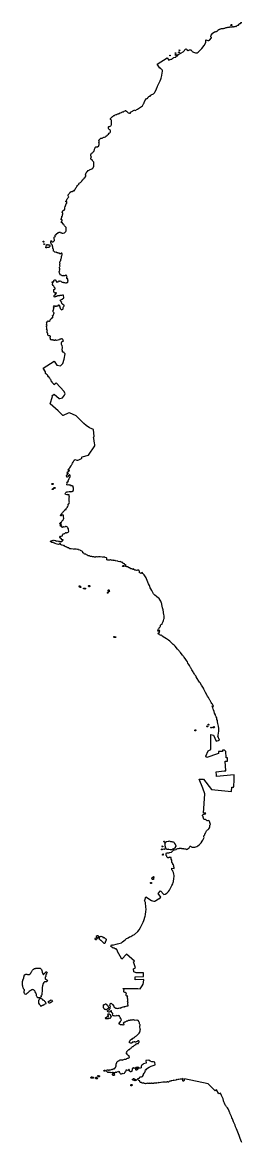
# Model space of a CAD drawing. Header units: inches. Extents: x -62624 to 51363, y -122611 to -15713.
# Drawn here: x -1549 to 920, y -100898 to -88280 of the extents above; entities that cross this region are included whole.
import ezdxf

# ---------------------------------------------------------------- set-up
doc = ezdxf.new("R2010")
doc.units = ezdxf.units.IN
doc.header["$MEASUREMENT"] = 0

msp = doc.modelspace()

# ---------------------------------------------------------------- linework, layer by layer
for points in [[(921, -100898), (918, -100891), (903, -100852), (892, -100817), (885, -100799), (878, -100779), (863, -100745), (852, -100720), (846, -100701), (834, -100672), (829, -100663), (817, -100631), (811, -100618), (805, -100604), (793, -100575), (789, -100567), (787, -100561), (784, -100555), (780, -100546), (768, -100518), (762, -100508), (755, -100499), (751, -100494), (746, -100487), (740, -100480), (735, -100472), (726, -100454), (722, -100445), (721, -100440), (717, -100429), (715, -100423), (711, -100405), (706, -100392), (702, -100384), (695, -100367), (684, -100342), (662, -100349), (637, -100304), (621, -100316), (544, -100236), (278, -100179), (272, -100198), (267, -100205), (262, -100205), (259, -100203), (261, -100176), (251, -100182), (244, -100183), (234, -100181), (231, -100185), (212, -100188), (207, -100186), (203, -100189), (193, -100192), (185, -100189), (178, -100196), (160, -100199), (153, -100196), (152, -100197), (149, -100199), (131, -100203), (126, -100202), (125, -100205), (111, -100208), (105, -100211), (100, -100216), (95, -100216), (88, -100213), (83, -100214), (77, -100219), (68, -100218), (62, -100219), (58, -100215), (55, -100217), (40, -100217), (35, -100216), (31, -100219), (14, -100222), (9, -100218), (6, -100223), (-10, -100225), (-15, -100221), (-21, -100224), (-35, -100228), (-43, -100224), (-46, -100229), (-64, -100230), (-67, -100228), (-72, -100231), (-87, -100232), (-94, -100227), (-100, -100232), (-114, -100232), (-120, -100230), (-123, -100233), (-135, -100232), (-142, -100225), (-147, -100231), (-162, -100235), (-167, -100232), (-180, -100231), (-184, -100227), (-186, -100227), (-192, -100230), (-200, -100230), (-210, -100223), (-218, -100222), (-222, -100218), (-226, -100212), (-227, -100204), (-228, -100202), (-236, -100199), (-244, -100192), (-248, -100188), (-249, -100187), (-249, -100177), (-229, -100174), (-230, -100166), (-226, -100159), (-207, -100156), (-196, -100154), (-185, -100136), (-186, -100128), (-176, -100115), (-174, -100114), (-173, -100111), (-165, -100099), (-163, -100098), (-165, -100092), (-162, -100078), (-157, -100076), (-151, -100075), (-149, -100075), (-151, -100066), (-123, -100049), (-100, -100038), (-54, -100023), (-57, -99991), (-72, -99989), (-93, -99987), (-110, -99980), (-125, -99969), (-160, -99973), (-156, -100002), (-185, -100010), (-192, -100017), (-196, -100020), (-203, -100025), (-206, -100025), (-207, -100032), (-210, -100036), (-212, -100041), (-211, -100050), (-211, -100052), (-212, -100055), (-211, -100058), (-229, -100064), (-237, -100052), (-239, -100053), (-248, -100051), (-252, -100047), (-267, -100054), (-273, -100053), (-279, -100059), (-286, -100061), (-292, -100063), (-295, -100061), (-298, -100058), (-300, -100056), (-309, -100059), (-309, -100065), (-311, -100069), (-314, -100072), (-312, -100079), (-313, -100083), (-315, -100090), (-317, -100096), (-325, -100097), (-329, -100102), (-333, -100102), (-342, -100094), (-342, -100083), (-345, -100076), (-351, -100074), (-360, -100085), (-363, -100085), (-371, -100084), (-385, -100082), (-384, -100087), (-388, -100100), (-392, -100104), (-396, -100106), (-398, -100114), (-404, -100121), (-414, -100122), (-420, -100119), (-429, -100124), (-431, -100125), (-435, -100126), (-441, -100126), (-444, -100123), (-448, -100120), (-452, -100114), (-456, -100100), (-462, -100098), (-467, -100101), (-474, -100105), (-480, -100103), (-485, -100107), (-494, -100108), (-502, -100106), (-507, -100113), (-521, -100114), (-528, -100107), (-533, -100110), (-555, -100111), (-558, -100108), (-561, -100110), (-573, -100109), (-578, -100106), (-583, -100109), (-588, -100107), (-592, -100105), (-596, -100103), (-598, -100100), (-601, -100090), (-600, -100081), (-596, -100080), (-583, -100078), (-579, -100081), (-573, -100081), (-567, -100079), (-559, -100080), (-555, -100077), (-547, -100075), (-540, -100073), (-532, -100075), (-529, -100072), (-522, -100069), (-510, -100068), (-511, -100059), (-499, -100052), (-493, -100035), (-494, -100031), (-494, -100028), (-496, -100027), (-494, -100020), (-493, -100017), (-493, -100013), (-492, -100011), (-490, -100010), (-488, -100008), (-488, -100007), (-488, -100004), (-487, -100001), (-486, -99999), (-485, -99997), (-484, -99993), (-479, -99986), (-473, -99980), (-467, -99976), (-461, -99978), (-459, -99975), (-456, -99970), (-448, -99965), (-436, -99967), (-429, -99966), (-425, -99968), (-418, -99965), (-406, -99964), (-400, -99959), (-393, -99957), (-380, -99958), (-372, -99951), (-365, -99947), (-358, -99949), (-357, -99946), (-351, -99942), (-343, -99939), (-344, -99935), (-345, -99932), (-345, -99927), (-345, -99924), (-347, -99920), (-353, -99918), (-361, -99914), (-367, -99911), (-370, -99908), (-369, -99902), (-369, -99899), (-377, -99895), (-379, -99892), (-379, -99890), (-376, -99884), (-372, -99880), (-372, -99874), (-366, -99863), (-364, -99863), (-361, -99862), (-349, -99849), (-342, -99848), (-340, -99844), (-336, -99841), (-330, -99835), (-323, -99835), (-319, -99827), (-308, -99817), (-305, -99817), (-300, -99818), (-294, -99806), (-291, -99803), (-284, -99802), (-277, -99795), (-274, -99795), (-271, -99795), (-269, -99795), (-268, -99791), (-266, -99787), (-256, -99781), (-252, -99781), (-243, -99781), (-241, -99776), (-238, -99770), (-234, -99766), (-234, -99761), (-238, -99751), (-246, -99752), (-255, -99754), (-256, -99758), (-258, -99760), (-263, -99762), (-268, -99764), (-274, -99766), (-279, -99766), (-282, -99765), (-291, -99765), (-301, -99768), (-306, -99768), (-311, -99768), (-313, -99773), (-320, -99777), (-327, -99780), (-333, -99779), (-338, -99776), (-342, -99773), (-344, -99768), (-343, -99761), (-340, -99756), (-337, -99744), (-333, -99740), (-322, -99735), (-316, -99730), (-310, -99728), (-306, -99729), (-304, -99722), (-294, -99719), (-290, -99716), (-287, -99715), (-283, -99708), (-275, -99702), (-270, -99699), (-265, -99697), (-262, -99691), (-253, -99684), (-247, -99681), (-245, -99677), (-232, -99664), (-228, -99656), (-225, -99650), (-222, -99641), (-222, -99629), (-218, -99624), (-223, -99619), (-223, -99612), (-226, -99598), (-227, -99582), (-221, -99577), (-223, -99571), (-228, -99568), (-229, -99562), (-230, -99548), (-235, -99546), (-240, -99528), (-248, -99520), (-261, -99522), (-268, -99519), (-279, -99523), (-294, -99517), (-299, -99517), (-301, -99518), (-311, -99516), (-315, -99521), (-334, -99520), (-338, -99523), (-350, -99524), (-357, -99522), (-367, -99530), (-375, -99530), (-377, -99534), (-379, -99536), (-386, -99539), (-392, -99541), (-398, -99540), (-403, -99545), (-413, -99552), (-406, -99559), (-405, -99563), (-406, -99569), (-410, -99575), (-415, -99575), (-423, -99573), (-428, -99570), (-432, -99572), (-438, -99573), (-446, -99571), (-450, -99566), (-459, -99565), (-460, -99561), (-461, -99558), (-460, -99551), (-455, -99547), (-450, -99545), (-445, -99534), (-443, -99530), (-438, -99522), (-434, -99519), (-432, -99518), (-435, -99511), (-437, -99504), (-443, -99503), (-446, -99500), (-445, -99493), (-450, -99486), (-452, -99484), (-457, -99476), (-457, -99469), (-462, -99469), (-467, -99469), (-471, -99467), (-478, -99469), (-484, -99467), (-491, -99471), (-506, -99473), (-514, -99469), (-520, -99472), (-531, -99471), (-536, -99464), (-532, -99446), (-531, -99439), (-540, -99435), (-544, -99428), (-545, -99421), (-546, -99414), (-549, -99412), (-553, -99414), (-555, -99419), (-557, -99419), (-565, -99425), (-572, -99429), (-577, -99429), (-583, -99427), (-587, -99424), (-588, -99422), (-591, -99418), (-590, -99414), (-589, -99412), (-585, -99409), (-580, -99404), (-573, -99401), (-569, -99402), (-567, -99400), (-566, -99393), (-561, -99386), (-560, -99373), (-557, -99366), (-561, -99363), (-563, -99349), (-562, -99344), (-562, -99341), (-562, -99334), (-558, -99330), (-553, -99329), (-547, -99331), (-542, -99334), (-541, -99335), (-536, -99343), (-520, -99362), (-518, -99368), (-498, -99384), (-484, -99383), (-473, -99387), (-467, -99384), (-462, -99383), (-453, -99382), (-447, -99384), (-445, -99385), (-443, -99381), (-435, -99377), (-429, -99377), (-424, -99371), (-418, -99370), (-413, -99371), (-409, -99370), (-403, -99371), (-402, -99366), (-398, -99365), (-393, -99364), (-384, -99360), (-379, -99364), (-375, -99360), (-370, -99357), (-359, -99359), (-359, -99354), (-358, -99350), (-363, -99344), (-363, -99337), (-363, -99324), (-358, -99319), (-364, -99313), (-363, -99302), (-363, -99286), (-361, -99283), (-365, -99273), (-366, -99252), (-363, -99250), (-374, -99250), (-379, -99243), (-379, -99238), (-379, -99223), (-378, -99218), (-379, -99215), (-391, -99206), (-397, -99206), (-402, -99204), (-406, -99200), (-407, -99196), (-407, -99190), (-406, -99185), (-404, -99177), (-417, -99161), (-247, -99161), (-222, -99165), (-200, -99132), (-190, -99112), (-185, -99094), (-180, -99061), (-278, -99064), (-279, -99030), (-184, -99029), (-184, -98985), (-267, -98986), (-295, -98974), (-299, -98942), (-274, -98928), (-296, -98862), (-285, -98853), (-377, -98775), (-429, -98833), (-482, -98738), (-477, -98732), (-479, -98732), (-481, -98730), (-485, -98728), (-488, -98726), (-491, -98719), (-491, -98718), (-494, -98717), (-504, -98716), (-514, -98709), (-517, -98707), (-520, -98705), (-525, -98707), (-534, -98701), (-537, -98699), (-539, -98699), (-539, -98697), (-540, -98696), (-546, -98694), (-549, -98691), (-550, -98689), (-552, -98689), (-553, -98686), (-549, -98679), (-548, -98677), (-547, -98671), (-546, -98670), (-537, -98670), (-535, -98674), (-479, -98660), (-433, -98647), (-422, -98637), (-405, -98625), (-389, -98611), (-375, -98600), (-366, -98595), (-358, -98590), (-344, -98582), (-328, -98575), (-304, -98563), (-288, -98554), (-248, -98519), (-232, -98500), (-217, -98477), (-189, -98417), (-181, -98398), (-167, -98349), (-163, -98332), (-157, -98293), (-156, -98277), (-162, -98203), (-164, -98193), (-173, -98172), (-170, -98166), (-158, -98130), (-95, -98172), (-84, -98174), (-67, -98177), (-56, -98177), (-46, -98173), (-15, -98153), (-11, -98154), (12, -98133), (-21, -98092), (7, -98064), (43, -98102), (59, -98098), (79, -98089), (98, -98068), (107, -98053), (134, -98002), (144, -97983), (148, -97968), (152, -97956), (157, -97924), (160, -97902), (160, -97891), (158, -97874), (154, -97854), (151, -97848), (146, -97840), (144, -97836), (133, -97824), (134, -97808), (162, -97810), (160, -97805), (158, -97793), (154, -97786), (156, -97780), (154, -97771), (147, -97764), (143, -97759), (144, -97756), (144, -97751), (143, -97749), (138, -97748), (136, -97744), (134, -97736), (133, -97728), (133, -97725), (133, -97722), (136, -97721), (136, -97716), (128, -97707), (126, -97700), (125, -97686), (111, -97688), (105, -97684), (102, -97687), (97, -97690), (90, -97690), (79, -97679), (78, -97673), (72, -97664), (69, -97650), (71, -97647), (70, -97640), (75, -97636), (86, -97633), (91, -97635), (99, -97634), (104, -97636), (109, -97632), (128, -97626), (130, -97626), (145, -97610), (151, -97608), (155, -97602), (163, -97599), (178, -97595), (180, -97595), (184, -97595), (191, -97588), (200, -97584), (204, -97585), (208, -97587), (212, -97588), (215, -97583), (225, -97580), (240, -97580), (243, -97584), (246, -97586), (247, -97587), (250, -97586), (255, -97584), (271, -97586), (274, -97592), (278, -97588), (284, -97589), (288, -97590), (297, -97592), (305, -97596), (307, -97592), (318, -97586), (322, -97585), (325, -97583), (327, -97583), (330, -97583), (330, -97581), (330, -97578), (332, -97572), (337, -97563), (340, -97559), (343, -97560), (348, -97562), (355, -97568), (359, -97574), (365, -97572), (373, -97569), (385, -97569), (389, -97571), (395, -97569), (405, -97567), (415, -97562), (428, -97554), (441, -97543), (464, -97520), (475, -97504), (483, -97492), (491, -97476), (494, -97469), (497, -97461), (496, -97454), (496, -97448), (500, -97437), (503, -97435), (507, -97433), (506, -97424), (509, -97417), (511, -97411), (516, -97410), (521, -97394), (525, -97387), (531, -97380), (536, -97375), (544, -97371), (551, -97365), (559, -97352), (563, -97343), (564, -97338), (563, -97336), (564, -97332), (563, -97327), (564, -97323), (568, -97315), (566, -97302), (559, -97281), (556, -97275), (551, -97269), (537, -97273), (533, -97273), (526, -97266), (517, -97264), (512, -97257), (504, -97260), (495, -97256), (490, -97249), (492, -97241), (488, -97236), (487, -97232), (488, -97225), (479, -97216), (479, -97209), (489, -97201), (498, -97197), (514, -97194), (516, -97189), (490, -97187), (505, -96970), (482, -96906), (442, -96803), (444, -96803), (491, -96806), (581, -96919), (805, -96945), (810, -96895), (829, -96895), (831, -96883), (834, -96856), (835, -96842), (836, -96823), (837, -96806), (836, -96786), (837, -96770), (837, -96757), (639, -96775), (637, -96760), (633, -96722), (724, -96712), (743, -96711), (735, -96601), (750, -96600), (762, -96600), (762, -96564), (746, -96564), (746, -96560), (741, -96494), (731, -96480), (727, -96477), (705, -96476), (705, -96493), (659, -96493), (660, -96515), (648, -96518), (529, -96561), (516, -96546), (544, -96486), (574, -96472), (572, -96302), (605, -96310), (634, -96378), (673, -96366), (654, -96319), (657, -96318), (657, -96308), (664, -96265), (663, -96249), (662, -96234), (659, -96207), (652, -96176), (647, -96157), (647, -96143), (643, -96132), (641, -96121), (640, -96114), (635, -96103), (628, -96086), (625, -96080), (616, -96061), (611, -96042), (605, -96025), (600, -96015), (596, -96000), (592, -95991), (587, -95983), (590, -95980), (599, -95984), (602, -95981), (591, -95961), (586, -95955), (584, -95951), (578, -95942), (569, -95925), (566, -95918), (566, -95917), (564, -95916), (554, -95899), (546, -95885), (543, -95880), (537, -95870), (534, -95862), (515, -95827), (504, -95805), (499, -95799), (495, -95790), (490, -95781), (469, -95746), (452, -95718), (447, -95711), (440, -95701), (421, -95672), (410, -95652), (403, -95640), (391, -95625), (384, -95614), (378, -95604), (376, -95597), (367, -95585), (361, -95573), (357, -95567), (353, -95558), (350, -95555), (348, -95551), (345, -95548), (340, -95539), (332, -95524), (324, -95511), (315, -95496), (309, -95484), (299, -95469), (284, -95445), (280, -95440), (273, -95431), (267, -95423), (261, -95415), (254, -95408), (241, -95390), (231, -95377), (221, -95366), (215, -95359), (207, -95347), (198, -95339), (170, -95307), (159, -95296), (149, -95286), (123, -95260), (111, -95249), (95, -95237), (86, -95233), (75, -95225), (56, -95214), (46, -95208), (32, -95199), (21, -95189), (17, -95183), (12, -95185), (8, -95184), (1, -95181), (-1, -95177), (-3, -95172), (-13, -95173), (-15, -95170), (-18, -95161), (-17, -95157), (-7, -95151), (-6, -95147), (-5, -95140), (0, -95130), (-4, -95130), (-10, -95131), (-16, -95137), (-19, -95138), (-22, -95138), (-23, -95137), (-23, -95131), (-21, -95128), (-20, -95124), (-20, -95117), (-15, -95110), (-9, -95105), (-7, -95098), (1, -95087), (6, -95082), (7, -95079), (8, -95070), (10, -95065), (16, -95060), (19, -95059), (26, -95057), (30, -95044), (36, -95027), (40, -95018), (45, -95003), (47, -94993), (48, -94983), (48, -94973), (47, -94965), (44, -94951), (41, -94932), (40, -94923), (35, -94896), (30, -94873), (27, -94855), (23, -94837), (20, -94830), (18, -94822), (11, -94801), (4, -94788), (-10, -94770), (-18, -94762), (-35, -94750), (-43, -94743), (-56, -94733), (-62, -94727), (-68, -94721), (-71, -94715), (-76, -94708), (-82, -94695), (-90, -94681), (-102, -94661), (-109, -94648), (-112, -94638), (-114, -94632), (-119, -94622), (-127, -94604), (-135, -94586), (-142, -94568), (-151, -94546), (-156, -94538), (-178, -94502), (-192, -94486), (-201, -94478), (-208, -94480), (-216, -94486), (-220, -94485), (-225, -94482), (-231, -94479), (-230, -94474), (-229, -94462), (-238, -94452), (-248, -94446), (-253, -94452), (-262, -94453), (-271, -94449), (-281, -94449), (-294, -94442), (-295, -94436), (-304, -94441), (-316, -94436), (-327, -94435), (-341, -94423), (-347, -94422), (-364, -94414), (-374, -94413), (-385, -94408), (-387, -94401), (-382, -94394), (-389, -94391), (-397, -94385), (-399, -94379), (-403, -94378), (-418, -94370), (-418, -94364), (-426, -94365), (-442, -94356), (-445, -94352), (-450, -94356), (-471, -94351), (-475, -94347), (-479, -94350), (-499, -94345), (-505, -94343), (-509, -94339), (-513, -94342), (-528, -94341), (-531, -94335), (-537, -94341), (-544, -94339), (-552, -94338), (-555, -94331), (-562, -94336), (-574, -94336), (-577, -94333), (-580, -94337), (-585, -94338), (-597, -94334), (-599, -94327), (-598, -94314), (-603, -94313), (-617, -94307), (-620, -94302), (-625, -94305), (-642, -94302), (-648, -94299), (-650, -94303), (-669, -94301), (-673, -94295), (-676, -94299), (-691, -94299), (-695, -94297), (-701, -94303), (-716, -94301), (-723, -94299), (-727, -94304), (-736, -94304), (-743, -94299), (-759, -94300), (-767, -94298), (-782, -94297), (-790, -94292), (-793, -94288), (-809, -94288), (-815, -94282), (-827, -94279), (-836, -94271), (-847, -94270), (-854, -94265), (-858, -94259), (-867, -94254), (-870, -94249), (-871, -94240), (-896, -94230), (-897, -94222), (-903, -94226), (-920, -94220), (-921, -94215), (-927, -94219), (-943, -94213), (-944, -94209), (-949, -94213), (-969, -94212), (-972, -94210), (-978, -94213), (-997, -94210), (-1001, -94207), (-1005, -94210), (-1008, -94211), (-1015, -94210), (-1027, -94203), (-1028, -94198), (-1033, -94200), (-1038, -94199), (-1043, -94196), (-1051, -94192), (-1054, -94187), (-1060, -94188), (-1074, -94179), (-1074, -94173), (-1081, -94176), (-1088, -94174), (-1100, -94168), (-1106, -94167), (-1119, -94160), (-1120, -94157), (-1121, -94149), (-1131, -94148), (-1133, -94154), (-1136, -94162), (-1143, -94162), (-1156, -94158), (-1156, -94154), (-1163, -94156), (-1181, -94150), (-1183, -94145), (-1188, -94147), (-1199, -94143), (-1202, -94139), (-1213, -94140), (-1219, -94138), (-1228, -94131), (-1230, -94129), (-1231, -94127), (-1231, -94124), (-1227, -94120), (-1218, -94120), (-1213, -94116), (-1203, -94114), (-1197, -94116), (-1191, -94114), (-1182, -94115), (-1174, -94117), (-1170, -94122), (-1158, -94121), (-1141, -94124), (-1139, -94126), (-1137, -94129), (-1132, -94125), (-1125, -94126), (-1106, -94126), (-1102, -94122), (-1099, -94119), (-1096, -94117), (-1090, -94114), (-1090, -94110), (-1092, -94108), (-1104, -94108), (-1108, -94104), (-1108, -94096), (-1128, -94086), (-1130, -94083), (-1129, -94078), (-1119, -94068), (-1112, -94066), (-1102, -94063), (-1097, -94064), (-1097, -94051), (-1092, -94043), (-1089, -94040), (-1086, -94039), (-1082, -94040), (-1078, -94040), (-1074, -94036), (-1067, -94032), (-1064, -94029), (-1060, -94027), (-1055, -94026), (-1052, -94028), (-1048, -94030), (-1042, -94024), (-1034, -94022), (-1029, -94018), (-1027, -94012), (-1029, -93994), (-1031, -93985), (-1039, -93972), (-1040, -93965), (-1055, -93958), (-1061, -93957), (-1064, -93958), (-1068, -93961), (-1078, -93964), (-1081, -93963), (-1085, -93960), (-1086, -93962), (-1092, -93966), (-1099, -93968), (-1105, -93967), (-1106, -93961), (-1105, -93955), (-1104, -93951), (-1113, -93953), (-1122, -93956), (-1125, -93952), (-1122, -93945), (-1119, -93941), (-1107, -93931), (-1124, -93931), (-1128, -93927), (-1125, -93918), (-1121, -93915), (-1112, -93914), (-1110, -93910), (-1110, -93904), (-1104, -93897), (-1099, -93890), (-1093, -93889), (-1091, -93885), (-1088, -93874), (-1083, -93865), (-1086, -93849), (-1085, -93841), (-1086, -93835), (-1085, -93829), (-1092, -93827), (-1102, -93832), (-1111, -93838), (-1117, -93839), (-1121, -93835), (-1120, -93829), (-1114, -93822), (-1112, -93820), (-1109, -93815), (-1106, -93810), (-1101, -93809), (-1096, -93802), (-1094, -93797), (-1091, -93793), (-1085, -93794), (-1085, -93792), (-1085, -93789), (-1084, -93785), (-1083, -93784), (-1079, -93782), (-1078, -93780), (-1073, -93775), (-1070, -93771), (-1065, -93766), (-1057, -93767), (-1057, -93760), (-1057, -93756), (-1051, -93750), (-1045, -93745), (-1042, -93742), (-1042, -93739), (-1041, -93734), (-1035, -93726), (-1035, -93721), (-1036, -93717), (-1025, -93704), (-1022, -93701), (-1022, -93696), (-1020, -93683), (-1024, -93678), (-1022, -93664), (-1021, -93661), (-1022, -93655), (-1021, -93632), (-1019, -93627), (-1024, -93617), (-1024, -93603), (-1036, -93602), (-1040, -93597), (-1048, -93600), (-1062, -93596), (-1067, -93590), (-1063, -93581), (-1060, -93576), (-1057, -93573), (-1054, -93571), (-1050, -93568), (-1042, -93566), (-1024, -93563), (-1017, -93563), (-1012, -93566), (-1008, -93564), (-1002, -93564), (-999, -93563), (-990, -93563), (-986, -93562), (-979, -93562), (-978, -93557), (-974, -93546), (-975, -93524), (-978, -93519), (-979, -93504), (-984, -93504), (-993, -93495), (-1000, -93499), (-1007, -93499), (-1013, -93487), (-1015, -93485), (-1016, -93485), (-1022, -93491), (-1030, -93490), (-1043, -93491), (-1047, -93487), (-1048, -93481), (-1046, -93475), (-1047, -93469), (-1042, -93457), (-1040, -93453), (-1036, -93451), (-1031, -93452), (-1033, -93442), (-1025, -93426), (-1022, -93425), (-1023, -93418), (-1015, -93402), (-1013, -93401), (-1013, -93393), (-1012, -93388), (-1010, -93383), (-1010, -93380), (-1014, -93379), (-1018, -93376), (-1021, -93377), (-1022, -93380), (-1025, -93382), (-1028, -93386), (-1029, -93388), (-1031, -93388), (-1033, -93388), (-1035, -93395), (-1039, -93398), (-1046, -93404), (-1050, -93401), (-1052, -93386), (-1042, -93374), (-1034, -93363), (-1031, -93359), (-1046, -93360), (-1048, -93357), (-1046, -93352), (-1041, -93347), (-1040, -93342), (-1039, -93341), (-1034, -93340), (-1031, -93335), (-1020, -93329), (-1019, -93321), (-1023, -93323), (-1025, -93323), (-1031, -93326), (-1033, -93324), (-1032, -93318), (-1029, -93315), (-1027, -93311), (-1025, -93308), (-1022, -93303), (-1017, -93301), (-1014, -93296), (-1007, -93286), (-1004, -93282), (-1003, -93275), (-996, -93266), (-992, -93259), (-989, -93257), (-988, -93257), (-988, -93253), (-986, -93246), (-976, -93232), (-965, -93211), (-955, -93203), (-935, -93210), (-923, -93210), (-912, -93206), (-899, -93199), (-885, -93192), (-879, -93188), (-878, -93176), (-876, -93174), (-805, -93155), (-734, -93049), (-734, -93043), (-735, -93035), (-737, -93021), (-744, -92966), (-747, -92953), (-746, -92948), (-742, -92948), (-740, -92945), (-750, -92865), (-775, -92854), (-794, -92846), (-831, -92819), (-859, -92797), (-887, -92769), (-914, -92741), (-944, -92710), (-1018, -92676), (-1032, -92682), (-1091, -92708), (-1093, -92706), (-1148, -92657), (-1177, -92630), (-1238, -92575), (-1210, -92495), (-1216, -92488), (-1191, -92466), (-1136, -92515), (-1129, -92515), (-1097, -92508), (-1075, -92477), (-1067, -92463), (-1078, -92439), (-1170, -92341), (-1177, -92348), (-1190, -92361), (-1195, -92348), (-1198, -92350), (-1199, -92350), (-1201, -92347), (-1206, -92345), (-1209, -92340), (-1213, -92335), (-1214, -92330), (-1218, -92329), (-1224, -92322), (-1226, -92321), (-1227, -92319), (-1227, -92311), (-1232, -92303), (-1236, -92294), (-1242, -92288), (-1247, -92282), (-1249, -92277), (-1252, -92272), (-1256, -92272), (-1262, -92261), (-1263, -92258), (-1263, -92255), (-1271, -92248), (-1280, -92240), (-1287, -92239), (-1290, -92235), (-1290, -92227), (-1290, -92222), (-1288, -92216), (-1317, -92175), (-1192, -92097), (-1162, -92141), (-1122, -92150), (-1115, -92145), (-1094, -92121), (-1078, -92075), (-1068, -92014), (-1072, -92008), (-1077, -92003), (-1078, -92002), (-1080, -92000), (-1084, -91999), (-1088, -91994), (-1094, -91993), (-1098, -91989), (-1098, -91982), (-1097, -91977), (-1102, -91972), (-1100, -91955), (-1099, -91949), (-1098, -91947), (-1099, -91942), (-1102, -91936), (-1099, -91927), (-1106, -91921), (-1107, -91912), (-1106, -91906), (-1107, -91905), (-1107, -91902), (-1109, -91899), (-1108, -91896), (-1109, -91889), (-1110, -91889), (-1106, -91879), (-1102, -91873), (-1100, -91870), (-1093, -91870), (-1090, -91871), (-1087, -91868), (-1090, -91861), (-1094, -91853), (-1101, -91843), (-1107, -91846), (-1117, -91847), (-1129, -91847), (-1132, -91854), (-1138, -91857), (-1149, -91858), (-1150, -91860), (-1165, -91862), (-1169, -91863), (-1171, -91861), (-1176, -91855), (-1186, -91862), (-1192, -91863), (-1197, -91861), (-1205, -91860), (-1208, -91857), (-1208, -91856), (-1212, -91856), (-1216, -91858), (-1222, -91857), (-1226, -91855), (-1229, -91855), (-1231, -91850), (-1231, -91842), (-1236, -91838), (-1236, -91827), (-1234, -91822), (-1234, -91814), (-1239, -91812), (-1247, -91810), (-1253, -91809), (-1258, -91806), (-1262, -91798), (-1264, -91792), (-1263, -91779), (-1269, -91775), (-1272, -91771), (-1272, -91755), (-1266, -91747), (-1272, -91746), (-1273, -91743), (-1277, -91742), (-1274, -91734), (-1275, -91717), (-1276, -91717), (-1271, -91712), (-1279, -91708), (-1277, -91697), (-1272, -91690), (-1277, -91682), (-1274, -91669), (-1276, -91668), (-1271, -91655), (-1271, -91649), (-1264, -91642), (-1257, -91646), (-1248, -91645), (-1238, -91637), (-1236, -91633), (-1235, -91629), (-1230, -91622), (-1225, -91620), (-1221, -91617), (-1220, -91610), (-1216, -91607), (-1210, -91606), (-1207, -91603), (-1206, -91602), (-1208, -91594), (-1209, -91587), (-1210, -91583), (-1208, -91582), (-1204, -91581), (-1201, -91578), (-1201, -91577), (-1199, -91577), (-1198, -91569), (-1194, -91561), (-1192, -91553), (-1198, -91545), (-1201, -91540), (-1205, -91534), (-1205, -91527), (-1200, -91521), (-1200, -91515), (-1200, -91512), (-1194, -91508), (-1195, -91503), (-1198, -91500), (-1198, -91495), (-1191, -91490), (-1191, -91487), (-1199, -91478), (-1197, -91474), (-1185, -91474), (-1181, -91475), (-1177, -91475), (-1179, -91477), (-1175, -91478), (-1167, -91476), (-1162, -91474), (-1159, -91473), (-1156, -91473), (-1157, -91474), (-1153, -91474), (-1154, -91473), (-1153, -91473), (-1154, -91472), (-1149, -91473), (-1145, -91472), (-1144, -91470), (-1143, -91464), (-1142, -91460), (-1137, -91462), (-1132, -91467), (-1130, -91477), (-1128, -91480), (-1127, -91492), (-1125, -91496), (-1125, -91501), (-1119, -91507), (-1114, -91512), (-1110, -91517), (-1094, -91511), (-1091, -91507), (-1091, -91503), (-1091, -91495), (-1091, -91490), (-1088, -91484), (-1084, -91480), (-1082, -91477), (-1080, -91475), (-1079, -91470), (-1084, -91465), (-1093, -91458), (-1095, -91453), (-1098, -91452), (-1103, -91451), (-1105, -91447), (-1109, -91433), (-1108, -91430), (-1108, -91428), (-1109, -91428), (-1110, -91430), (-1114, -91425), (-1116, -91422), (-1124, -91409), (-1100, -91397), (-1083, -91383), (-1088, -91351), (-1092, -91351), (-1094, -91352), (-1095, -91350), (-1099, -91353), (-1107, -91356), (-1112, -91356), (-1122, -91356), (-1127, -91357), (-1129, -91358), (-1129, -91357), (-1132, -91358), (-1142, -91358), (-1144, -91358), (-1153, -91358), (-1155, -91362), (-1162, -91363), (-1167, -91367), (-1177, -91368), (-1185, -91373), (-1190, -91372), (-1192, -91370), (-1192, -91355), (-1185, -91347), (-1178, -91343), (-1168, -91334), (-1165, -91330), (-1169, -91327), (-1175, -91326), (-1184, -91328), (-1185, -91328), (-1187, -91327), (-1192, -91322), (-1192, -91318), (-1194, -91316), (-1194, -91310), (-1195, -91308), (-1197, -91298), (-1195, -91290), (-1189, -91284), (-1185, -91283), (-1182, -91282), (-1180, -91274), (-1182, -91273), (-1183, -91269), (-1185, -91268), (-1189, -91267), (-1192, -91262), (-1193, -91257), (-1197, -91250), (-1198, -91246), (-1205, -91243), (-1209, -91234), (-1209, -91228), (-1207, -91223), (-1211, -91218), (-1211, -91216), (-1213, -91210), (-1212, -91200), (-1211, -91198), (-1208, -91200), (-1207, -91205), (-1204, -91205), (-1200, -91201), (-1197, -91197), (-1194, -91188), (-1190, -91182), (-1189, -91180), (-1182, -91184), (-1180, -91183), (-1175, -91178), (-1173, -91183), (-1170, -91192), (-1170, -91202), (-1169, -91203), (-1162, -91202), (-1155, -91202), (-1154, -91205), (-1150, -91204), (-1145, -91201), (-1141, -91193), (-1137, -91192), (-1131, -91193), (-1127, -91194), (-1124, -91192), (-1118, -91193), (-1112, -91199), (-1109, -91202), (-1103, -91205), (-1090, -91205), (-1085, -91208), (-1074, -91209), (-1065, -91212), (-1062, -91213), (-1054, -91213), (-1052, -91212), (-1047, -91211), (-1044, -91208), (-1042, -91208), (-1039, -91206), (-1037, -91198), (-1035, -91194), (-1037, -91183), (-1037, -91169), (-1040, -91167), (-1044, -91167), (-1047, -91163), (-1048, -91158), (-1048, -91149), (-1046, -91145), (-1047, -91141), (-1052, -91132), (-1057, -91125), (-1061, -91127), (-1066, -91131), (-1071, -91133), (-1076, -91133), (-1079, -91133), (-1084, -91130), (-1084, -91128), (-1090, -91133), (-1104, -91133), (-1109, -91126), (-1111, -91123), (-1114, -91124), (-1116, -91127), (-1120, -91127), (-1125, -91119), (-1129, -91114), (-1129, -91105), (-1131, -91103), (-1133, -91100), (-1135, -91094), (-1135, -91085), (-1130, -91081), (-1129, -91080), (-1130, -91070), (-1127, -91058), (-1128, -91052), (-1132, -91048), (-1132, -91042), (-1130, -91037), (-1128, -91028), (-1125, -91025), (-1127, -91023), (-1128, -91022), (-1128, -91021), (-1130, -91017), (-1128, -91015), (-1129, -91013), (-1128, -91013), (-1128, -91000), (-1125, -90995), (-1126, -90989), (-1126, -90986), (-1126, -90979), (-1123, -90970), (-1118, -90963), (-1117, -90952), (-1114, -90941), (-1113, -90938), (-1108, -90932), (-1109, -90928), (-1109, -90918), (-1105, -90904), (-1102, -90898), (-1102, -90896), (-1102, -90896), (-1101, -90895), (-1102, -90885), (-1103, -90883), (-1105, -90882), (-1106, -90881), (-1111, -90881), (-1121, -90886), (-1124, -90888), (-1127, -90887), (-1130, -90883), (-1133, -90880), (-1141, -90881), (-1148, -90881), (-1150, -90876), (-1153, -90870), (-1154, -90871), (-1155, -90875), (-1162, -90876), (-1163, -90873), (-1166, -90872), (-1171, -90864), (-1178, -90870), (-1183, -90868), (-1187, -90863), (-1194, -90856), (-1198, -90856), (-1200, -90851), (-1200, -90839), (-1199, -90835), (-1203, -90830), (-1205, -90827), (-1207, -90824), (-1207, -90823), (-1207, -90812), (-1205, -90810), (-1211, -90799), (-1212, -90793), (-1214, -90788), (-1214, -90786), (-1217, -90783), (-1218, -90780), (-1225, -90776), (-1227, -90769), (-1228, -90760), (-1229, -90756), (-1228, -90752), (-1227, -90740), (-1227, -90736), (-1224, -90737), (-1220, -90742), (-1218, -90747), (-1215, -90750), (-1213, -90752), (-1208, -90753), (-1206, -90755), (-1203, -90751), (-1200, -90746), (-1193, -90740), (-1189, -90737), (-1189, -90728), (-1191, -90723), (-1190, -90706), (-1192, -90703), (-1194, -90701), (-1193, -90698), (-1188, -90695), (-1180, -90693), (-1177, -90690), (-1180, -90685), (-1182, -90681), (-1180, -90676), (-1173, -90670), (-1167, -90669), (-1165, -90666), (-1165, -90662), (-1151, -90651), (-1148, -90648), (-1144, -90646), (-1143, -90648), (-1138, -90648), (-1135, -90643), (-1133, -90641), (-1124, -90641), (-1120, -90643), (-1117, -90649), (-1107, -90649), (-1100, -90655), (-1090, -90655), (-1076, -90652), (-1067, -90643), (-1061, -90634), (-1058, -90626), (-1057, -90621), (-1055, -90615), (-1056, -90611), (-1057, -90608), (-1056, -90597), (-1057, -90591), (-1068, -90580), (-1073, -90574), (-1076, -90572), (-1083, -90558), (-1087, -90554), (-1093, -90551), (-1095, -90546), (-1097, -90538), (-1100, -90536), (-1107, -90536), (-1107, -90523), (-1104, -90519), (-1102, -90515), (-1100, -90510), (-1101, -90503), (-1102, -90502), (-1109, -90503), (-1113, -90503), (-1113, -90495), (-1108, -90485), (-1108, -90483), (-1105, -90478), (-1105, -90471), (-1104, -90469), (-1104, -90463), (-1100, -90461), (-1098, -90458), (-1097, -90456), (-1096, -90444), (-1095, -90441), (-1095, -90437), (-1093, -90429), (-1096, -90425), (-1100, -90424), (-1100, -90420), (-1098, -90415), (-1096, -90406), (-1092, -90400), (-1090, -90399), (-1086, -90398), (-1080, -90393), (-1072, -90385), (-1072, -90382), (-1072, -90365), (-1074, -90361), (-1065, -90351), (-1064, -90348), (-1062, -90345), (-1062, -90342), (-1060, -90337), (-1056, -90321), (-1050, -90319), (-1048, -90317), (-1050, -90311), (-1050, -90299), (-1051, -90298), (-1055, -90298), (-1058, -90301), (-1061, -90301), (-1059, -90295), (-1053, -90286), (-1050, -90280), (-1044, -90268), (-1038, -90258), (-1032, -90252), (-1032, -90251), (-1028, -90245), (-1030, -90240), (-1035, -90233), (-1032, -90221), (-1028, -90216), (-1025, -90213), (-1022, -90207), (-1018, -90203), (-1012, -90194), (-1011, -90192), (-1008, -90190), (-1002, -90187), (-997, -90184), (-991, -90186), (-986, -90185), (-982, -90179), (-975, -90175), (-972, -90177), (-970, -90178), (-968, -90178), (-960, -90165), (-955, -90160), (-953, -90153), (-948, -90144), (-943, -90139), (-941, -90136), (-937, -90128), (-927, -90116), (-922, -90108), (-917, -90104), (-913, -90103), (-910, -90098), (-913, -90092), (-914, -90091), (-910, -90090), (-908, -90089), (-902, -90088), (-896, -90084), (-896, -90084), (-884, -90072), (-878, -90068), (-877, -90062), (-875, -90058), (-870, -90053), (-866, -90046), (-859, -90041), (-855, -90034), (-852, -90031), (-846, -90030), (-844, -90025), (-843, -90021), (-838, -90016), (-836, -90012), (-835, -90011), (-836, -90005), (-838, -90001), (-838, -89998), (-838, -89998), (-834, -89984), (-830, -89976), (-829, -89972), (-822, -89961), (-816, -89958), (-808, -89949), (-797, -89946), (-792, -89941), (-786, -89938), (-776, -89933), (-766, -89931), (-763, -89931), (-753, -89917), (-745, -89899), (-744, -89891), (-743, -89883), (-743, -89861), (-744, -89859), (-746, -89854), (-757, -89841), (-764, -89828), (-766, -89828), (-770, -89826), (-773, -89823), (-775, -89820), (-777, -89815), (-778, -89812), (-778, -89806), (-779, -89806), (-778, -89805), (-779, -89804), (-776, -89801), (-772, -89797), (-775, -89791), (-777, -89786), (-777, -89773), (-773, -89759), (-769, -89754), (-765, -89751), (-761, -89746), (-754, -89741), (-747, -89736), (-745, -89735), (-744, -89733), (-740, -89723), (-738, -89716), (-737, -89707), (-730, -89694), (-730, -89689), (-727, -89685), (-721, -89683), (-703, -89683), (-689, -89669), (-688, -89665), (-686, -89654), (-684, -89644), (-685, -89636), (-687, -89631), (-686, -89622), (-686, -89613), (-688, -89609), (-683, -89600), (-681, -89598), (-676, -89595), (-664, -89585), (-652, -89585), (-645, -89579), (-638, -89577), (-632, -89574), (-625, -89574), (-613, -89570), (-605, -89561), (-605, -89559), (-603, -89559), (-600, -89556), (-595, -89552), (-590, -89545), (-580, -89538), (-571, -89529), (-563, -89525), (-559, -89521), (-556, -89511), (-556, -89502), (-560, -89494), (-561, -89493), (-562, -89489), (-570, -89488), (-577, -89483), (-580, -89475), (-580, -89457), (-577, -89453), (-576, -89452), (-570, -89451), (-568, -89453), (-553, -89443), (-550, -89439), (-547, -89433), (-545, -89420), (-545, -89384), (-551, -89378), (-555, -89374), (-555, -89362), (-553, -89356), (-549, -89354), (-545, -89350), (-541, -89349), (-535, -89341), (-530, -89339), (-519, -89329), (-513, -89328), (-503, -89320), (-492, -89319), (-489, -89319), (-487, -89317), (-485, -89315), (-482, -89314), (-476, -89309), (-467, -89308), (-463, -89306), (-456, -89306), (-452, -89303), (-450, -89300), (-446, -89297), (-434, -89296), (-428, -89291), (-420, -89288), (-415, -89289), (-410, -89289), (-406, -89285), (-402, -89279), (-392, -89275), (-389, -89273), (-385, -89274), (-381, -89278), (-375, -89280), (-357, -89297), (-341, -89303), (-339, -89303), (-331, -89303), (-332, -89291), (-284, -89263), (-279, -89271), (-254, -89258), (-198, -89219), (-191, -89211), (-188, -89205), (-184, -89198), (-182, -89192), (-177, -89181), (-176, -89179), (-175, -89176), (-159, -89139), (-156, -89138), (-152, -89139), (-150, -89141), (-139, -89132), (-137, -89131), (-134, -89125), (-134, -89122), (-129, -89119), (-125, -89116), (-118, -89109), (-111, -89109), (-104, -89100), (-96, -89096), (-93, -89092), (-79, -89087), (-74, -89086), (-71, -89086), (-62, -89073), (-57, -89066), (-41, -89040), (-37, -89027), (-31, -89008), (-29, -89003), (-26, -88997), (-19, -88983), (3, -88939), (10, -88918), (13, -88907), (21, -88876), (27, -88847), (28, -88831), (28, -88821), (25, -88814), (16, -88805), (12, -88801), (7, -88797), (-2, -88796), (-30, -88749), (83, -88677), (102, -88706), (115, -88697), (125, -88694), (128, -88693), (130, -88695), (133, -88694), (147, -88682), (152, -88679), (158, -88675), (172, -88671), (178, -88671), (179, -88669), (180, -88669), (182, -88666), (182, -88665), (188, -88660), (195, -88656), (198, -88656), (210, -88639), (213, -88637), (215, -88637), (221, -88633), (235, -88625), (261, -88611), (293, -88579), (300, -88580), (303, -88582), (305, -88587), (307, -88594), (313, -88596), (320, -88595), (335, -88588), (348, -88589), (358, -88599), (365, -88607), (378, -88616), (400, -88623), (410, -88624), (418, -88622), (430, -88616), (447, -88601), (473, -88572), (500, -88539), (515, -88515), (518, -88503), (516, -88492), (517, -88480), (521, -88477), (530, -88479), (540, -88484), (550, -88485), (558, -88481), (580, -88452), (580, -88449), (574, -88444), (572, -88442), (574, -88434), (577, -88428), (577, -88422), (587, -88410), (592, -88407), (594, -88402), (599, -88399), (613, -88386), (621, -88385), (629, -88382), (637, -88381), (639, -88380), (642, -88380), (643, -88379), (645, -88377), (654, -88372), (656, -88369), (656, -88365), (660, -88363), (663, -88360), (668, -88360), (675, -88355), (679, -88354), (688, -88353), (693, -88350), (701, -88350), (710, -88348), (715, -88349), (723, -88345), (723, -88346), (731, -88345), (738, -88341), (747, -88339), (754, -88338), (756, -88336), (756, -88337), (766, -88334), (775, -88332), (776, -88332), (777, -88333), (785, -88333), (786, -88331), (790, -88330), (812, -88330), (813, -88329), (816, -88329), (816, -88327), (826, -88326), (830, -88328), (833, -88328), (833, -88329), (835, -88329), (840, -88326), (853, -88323), (855, -88325), (859, -88325), (870, -88316), (879, -88312), (883, -88310), (886, -88309), (894, -88298), (898, -88294), (900, -88293), (907, -88292), (916, -88282), (921, -88280)], [(798, -88314), (799, -88312), (801, -88307), (804, -88304), (807, -88303), (811, -88307), (811, -88314), (806, -88315), (803, -88315), (800, -88315), (798, -88314)], [(111, -88655), (111, -88652), (112, -88651), (113, -88650), (114, -88650), (115, -88650), (116, -88652), (116, -88654), (116, -88656), (114, -88657), (112, -88657), (111, -88656), (111, -88655)], [(173, -88626), (173, -88624), (173, -88623), (173, -88622), (174, -88622), (175, -88622), (176, -88621), (178, -88622), (180, -88624), (180, -88626), (180, -88626), (180, -88627), (178, -88629), (176, -88629), (175, -88627), (174, -88627), (174, -88627), (173, -88626)], [(173, -88646), (177, -88641), (178, -88641), (183, -88642), (184, -88645), (183, -88649), (181, -88652), (175, -88651), (173, -88646)], [(211, -88617), (211, -88616), (212, -88616), (214, -88613), (215, -88612), (218, -88613), (220, -88615), (221, -88616), (221, -88616), (220, -88617), (220, -88617), (218, -88620), (217, -88620), (217, -88621), (216, -88621), (215, -88621), (215, -88621), (215, -88621), (213, -88620), (212, -88619), (212, -88619), (212, -88618), (211, -88617)], [(215, -88596), (215, -88592), (218, -88589), (218, -88589), (223, -88591), (223, -88591), (223, -88592), (224, -88593), (224, -88595), (223, -88597), (223, -88597), (222, -88598), (218, -88598), (217, -88597), (217, -88597), (215, -88596)], [(-1315, -90753), (-1315, -90746), (-1314, -90744), (-1310, -90745), (-1308, -90748), (-1309, -90755), (-1311, -90756), (-1313, -90756), (-1315, -90753)], [(-1307, -90778), (-1307, -90776), (-1307, -90775), (-1306, -90775), (-1305, -90775), (-1303, -90775), (-1302, -90775), (-1301, -90776), (-1300, -90776), (-1300, -90777), (-1300, -90778), (-1299, -90779), (-1300, -90780), (-1300, -90781), (-1300, -90782), (-1301, -90781), (-1304, -90781), (-1305, -90781), (-1305, -90781), (-1306, -90780), (-1306, -90780), (-1307, -90779), (-1307, -90778), (-1307, -90778)], [(-1287, -90813), (-1285, -90812), (-1283, -90808), (-1280, -90795), (-1279, -90790), (-1277, -90786), (-1275, -90785), (-1275, -90780), (-1268, -90782), (-1265, -90785), (-1261, -90786), (-1252, -90786), (-1247, -90783), (-1245, -90788), (-1241, -90793), (-1242, -90802), (-1242, -90805), (-1247, -90811), (-1250, -90814), (-1256, -90815), (-1266, -90815), (-1276, -90819), (-1278, -90819), (-1281, -90821), (-1285, -90820), (-1286, -90818), (-1287, -90813)], [(-1218, -93481), (-1217, -93477), (-1214, -93474), (-1211, -93473), (-1204, -93475), (-1201, -93478), (-1201, -93480), (-1201, -93483), (-1207, -93485), (-1215, -93485), (-1218, -93481)], [(-1215, -93543), (-1214, -93536), (-1210, -93533), (-1205, -93532), (-1201, -93534), (-1202, -93541), (-1209, -93543), (-1215, -93543)], [(-1195, -93526), (-1195, -93522), (-1190, -93518), (-1187, -93518), (-1184, -93519), (-1180, -93521), (-1182, -93527), (-1190, -93530), (-1194, -93529), (-1195, -93526)], [(-420, -94405), (-418, -94399), (-414, -94396), (-407, -94396), (-404, -94400), (-401, -94403), (-401, -94405), (-403, -94406), (-405, -94407), (-417, -94409), (-420, -94405)], [(-911, -94633), (-911, -94631), (-908, -94628), (-904, -94626), (-901, -94628), (-896, -94633), (-892, -94639), (-892, -94644), (-896, -94646), (-905, -94640), (-911, -94633)], [(-803, -94632), (-803, -94625), (-800, -94623), (-793, -94623), (-790, -94626), (-791, -94633), (-792, -94635), (-795, -94637), (-798, -94636), (-803, -94632)], [(-861, -94655), (-861, -94653), (-853, -94651), (-847, -94651), (-838, -94653), (-837, -94660), (-841, -94663), (-847, -94662), (-851, -94661), (-856, -94662), (-861, -94659), (-861, -94655)], [(-593, -94706), (-591, -94701), (-589, -94699), (-587, -94700), (-584, -94701), (-581, -94701), (-582, -94702), (-584, -94704), (-585, -94709), (-590, -94708), (-593, -94706)], [(-583, -94683), (-583, -94674), (-581, -94671), (-575, -94673), (-571, -94676), (-571, -94684), (-566, -94689), (-569, -94689), (-571, -94689), (-573, -94692), (-576, -94694), (-580, -94692), (-582, -94686), (-583, -94683)], [(-521, -95204), (-520, -95201), (-519, -95198), (-517, -95198), (-513, -95198), (-510, -95200), (-503, -95200), (-498, -95202), (-497, -95204), (-499, -95209), (-505, -95210), (-517, -95210), (-521, -95204)], [(392, -96256), (394, -96251), (398, -96249), (401, -96248), (405, -96249), (406, -96253), (403, -96257), (401, -96259), (399, -96260), (396, -96261), (393, -96259), (392, -96256)], [(528, -96212), (528, -96207), (531, -96205), (538, -96206), (539, -96210), (537, -96214), (532, -96214), (528, -96212)], [(542, -96191), (543, -96187), (545, -96186), (548, -96185), (552, -96188), (552, -96192), (550, -96196), (545, -96194), (542, -96191)], [(571, -96224), (571, -96221), (575, -96218), (583, -96222), (585, -96224), (584, -96227), (581, -96228), (576, -96228), (573, -96226), (571, -96224)], [(596, -96221), (598, -96219), (598, -96218), (605, -96211), (611, -96213), (613, -96220), (609, -96223), (608, -96226), (601, -96229), (596, -96221)], [(45, -97503), (53, -97504), (56, -97511), (56, -97513), (54, -97515), (48, -97514), (46, -97512), (45, -97507), (45, -97503)], [(56, -97545), (58, -97543), (58, -97539), (58, -97532), (56, -97532), (58, -97527), (59, -97522), (63, -97519), (67, -97516), (69, -97512), (70, -97511), (74, -97507), (91, -97502), (101, -97504), (105, -97502), (114, -97500), (119, -97505), (123, -97508), (130, -97506), (134, -97507), (138, -97509), (141, -97514), (146, -97510), (151, -97512), (155, -97515), (166, -97529), (170, -97533), (172, -97538), (172, -97543), (176, -97546), (176, -97548), (178, -97552), (178, -97553), (179, -97556), (178, -97563), (173, -97567), (173, -97573), (177, -97577), (169, -97582), (157, -97589), (150, -97592), (143, -97592), (137, -97598), (131, -97600), (126, -97601), (122, -97599), (118, -97600), (115, -97600), (101, -97596), (94, -97594), (88, -97598), (75, -97595), (72, -97588), (71, -97582), (67, -97581), (63, -97580), (62, -97576), (61, -97569), (61, -97561), (59, -97561), (59, -97559), (58, -97558), (58, -97555), (58, -97555), (58, -97552), (58, -97548), (56, -97545)], [(17, -97595), (18, -97592), (20, -97591), (22, -97591), (24, -97592), (25, -97595), (25, -97597), (24, -97600), (21, -97601), (18, -97599), (17, -97595)], [(23, -97562), (24, -97560), (24, -97557), (27, -97557), (30, -97558), (33, -97560), (34, -97563), (33, -97567), (31, -97568), (27, -97568), (25, -97566), (23, -97562)], [(28, -97659), (28, -97653), (33, -97647), (36, -97646), (38, -97648), (38, -97655), (35, -97659), (31, -97661), (28, -97659)], [(45, -97591), (45, -97589), (47, -97588), (50, -97588), (52, -97589), (52, -97591), (52, -97593), (50, -97595), (47, -97595), (45, -97594), (45, -97591)], [(-90, -97926), (-89, -97917), (-87, -97911), (-81, -97909), (-76, -97904), (-71, -97902), (-69, -97906), (-67, -97908), (-68, -97913), (-71, -97918), (-71, -97928), (-74, -97933), (-83, -97935), (-87, -97932), (-90, -97926)], [(-105, -97971), (-105, -97969), (-103, -97968), (-100, -97968), (-96, -97969), (-95, -97972), (-95, -97975), (-96, -97979), (-98, -97980), (-101, -97980), (-103, -97978), (-105, -97975), (-105, -97971)], [(-730, -98609), (-730, -98605), (-730, -98601), (-726, -98593), (-722, -98590), (-718, -98592), (-712, -98600), (-711, -98604), (-713, -98612), (-717, -98615), (-721, -98615), (-725, -98612), (-730, -98609)], [(-716, -98575), (-713, -98570), (-703, -98565), (-696, -98567), (-692, -98573), (-691, -98576), (-691, -98583), (-694, -98588), (-694, -98590), (-696, -98593), (-700, -98595), (-705, -98595), (-709, -98592), (-710, -98585), (-712, -98582), (-714, -98578), (-716, -98575)], [(-662, -98623), (-664, -98621), (-667, -98620), (-682, -98605), (-683, -98605), (-682, -98600), (-681, -98583), (-678, -98580), (-672, -98578), (-671, -98578), (-664, -98573), (-654, -98575), (-644, -98579), (-642, -98584), (-642, -98588), (-636, -98589), (-628, -98589), (-621, -98597), (-617, -98601), (-610, -98602), (-607, -98607), (-606, -98610), (-606, -98617), (-609, -98622), (-609, -98631), (-612, -98634), (-616, -98638), (-617, -98649), (-622, -98654), (-630, -98656), (-640, -98646), (-644, -98642), (-648, -98637), (-652, -98632), (-662, -98623)], [(-1549, -99096), (-1548, -99095), (-1548, -99093), (-1547, -99087), (-1547, -99079), (-1546, -99077), (-1546, -99074), (-1545, -99073), (-1543, -99072), (-1545, -99071), (-1542, -99070), (-1543, -99069), (-1544, -99069), (-1544, -99066), (-1541, -99064), (-1542, -99064), (-1540, -99063), (-1539, -99057), (-1539, -99056), (-1538, -99054), (-1537, -99051), (-1536, -99049), (-1535, -99047), (-1535, -99044), (-1533, -99043), (-1534, -99040), (-1534, -99033), (-1532, -99031), (-1532, -99030), (-1531, -99028), (-1531, -99023), (-1530, -99022), (-1529, -99017), (-1526, -99010), (-1525, -99007), (-1523, -99007), (-1522, -99005), (-1516, -99003), (-1511, -99000), (-1501, -99001), (-1492, -99005), (-1482, -99004), (-1477, -99005), (-1474, -99005), (-1462, -98997), (-1457, -98995), (-1454, -98991), (-1449, -98980), (-1446, -98974), (-1442, -98967), (-1438, -98962), (-1435, -98957), (-1434, -98955), (-1424, -98946), (-1419, -98943), (-1413, -98939), (-1409, -98938), (-1402, -98937), (-1399, -98935), (-1389, -98935), (-1384, -98934), (-1367, -98932), (-1351, -98932), (-1351, -98934), (-1349, -98935), (-1345, -98936), (-1333, -98949), (-1330, -98959), (-1329, -98965), (-1328, -98971), (-1327, -98979), (-1324, -98989), (-1321, -98997), (-1315, -99006), (-1312, -99005), (-1305, -98998), (-1304, -98995), (-1302, -98996), (-1302, -98994), (-1303, -98994), (-1301, -98993), (-1299, -98989), (-1291, -98984), (-1291, -98983), (-1289, -98981), (-1288, -98981), (-1287, -98979), (-1285, -98976), (-1281, -98974), (-1280, -98973), (-1277, -98975), (-1274, -98978), (-1272, -98983), (-1274, -98990), (-1277, -98994), (-1277, -98999), (-1283, -99009), (-1286, -99012), (-1288, -99014), (-1284, -99021), (-1284, -99024), (-1287, -99027), (-1293, -99034), (-1294, -99037), (-1294, -99045), (-1293, -99049), (-1292, -99055), (-1291, -99057), (-1287, -99057), (-1279, -99065), (-1270, -99066), (-1268, -99072), (-1270, -99075), (-1273, -99085), (-1274, -99089), (-1277, -99088), (-1280, -99086), (-1285, -99086), (-1290, -99089), (-1294, -99089), (-1299, -99089), (-1304, -99092), (-1309, -99094), (-1314, -99105), (-1323, -99133), (-1324, -99139), (-1326, -99148), (-1326, -99179), (-1328, -99198), (-1329, -99212), (-1332, -99231), (-1336, -99242), (-1338, -99242), (-1340, -99248), (-1336, -99253), (-1340, -99258), (-1345, -99259), (-1349, -99265), (-1356, -99269), (-1365, -99268), (-1370, -99266), (-1375, -99266), (-1383, -99261), (-1384, -99258), (-1384, -99257), (-1388, -99252), (-1388, -99251), (-1390, -99245), (-1392, -99237), (-1390, -99236), (-1392, -99231), (-1395, -99221), (-1399, -99212), (-1405, -99200), (-1411, -99192), (-1409, -99190), (-1414, -99184), (-1420, -99181), (-1426, -99178), (-1431, -99177), (-1432, -99175), (-1442, -99178), (-1455, -99185), (-1461, -99189), (-1473, -99197), (-1492, -99214), (-1497, -99215), (-1510, -99229), (-1518, -99228), (-1521, -99226), (-1522, -99224), (-1524, -99219), (-1525, -99217), (-1529, -99209), (-1529, -99206), (-1529, -99201), (-1528, -99200), (-1529, -99197), (-1529, -99195), (-1528, -99195), (-1528, -99192), (-1528, -99190), (-1527, -99186), (-1527, -99178), (-1532, -99171), (-1536, -99167), (-1538, -99158), (-1540, -99155), (-1544, -99147), (-1544, -99139), (-1545, -99134), (-1547, -99129), (-1547, -99118), (-1547, -99107), (-1548, -99103), (-1549, -99097), (-1549, -99096)], [(-1366, -99329), (-1366, -99323), (-1363, -99314), (-1363, -99312), (-1363, -99310), (-1363, -99309), (-1363, -99307), (-1363, -99303), (-1364, -99295), (-1361, -99289), (-1358, -99284), (-1356, -99280), (-1352, -99278), (-1350, -99276), (-1343, -99273), (-1338, -99274), (-1332, -99278), (-1326, -99282), (-1317, -99296), (-1310, -99293), (-1304, -99298), (-1299, -99304), (-1297, -99306), (-1294, -99311), (-1291, -99315), (-1291, -99319), (-1288, -99322), (-1286, -99330), (-1290, -99339), (-1303, -99344), (-1307, -99347), (-1309, -99349), (-1314, -99352), (-1317, -99352), (-1319, -99354), (-1322, -99354), (-1336, -99360), (-1336, -99359), (-1340, -99360), (-1338, -99361), (-1343, -99360), (-1343, -99359), (-1344, -99358), (-1343, -99357), (-1348, -99352), (-1351, -99352), (-1354, -99347), (-1356, -99342), (-1358, -99338), (-1366, -99329)], [(-1257, -99322), (-1257, -99314), (-1254, -99307), (-1249, -99304), (-1247, -99303), (-1244, -99300), (-1231, -99295), (-1224, -99291), (-1219, -99293), (-1214, -99297), (-1212, -99307), (-1214, -99309), (-1218, -99310), (-1223, -99315), (-1226, -99319), (-1233, -99322), (-1237, -99329), (-1245, -99329), (-1250, -99328), (-1257, -99322)], [(-638, -99355), (-637, -99353), (-637, -99350), (-634, -99345), (-629, -99343), (-623, -99341), (-614, -99334), (-608, -99336), (-602, -99342), (-601, -99346), (-594, -99347), (-591, -99351), (-589, -99352), (-587, -99360), (-583, -99365), (-577, -99373), (-579, -99379), (-580, -99384), (-584, -99387), (-588, -99388), (-593, -99396), (-609, -99402), (-613, -99400), (-621, -99400), (-629, -99392), (-630, -99386), (-634, -99379), (-636, -99375), (-637, -99371), (-637, -99367), (-637, -99363), (-637, -99361), (-636, -99357), (-638, -99355)], [(-616, -99497), (-614, -99494), (-609, -99491), (-605, -99490), (-602, -99490), (-600, -99490), (-597, -99482), (-591, -99479), (-586, -99478), (-580, -99479), (-581, -99473), (-581, -99471), (-588, -99459), (-589, -99458), (-586, -99455), (-584, -99453), (-586, -99451), (-583, -99448), (-580, -99446), (-576, -99446), (-572, -99448), (-568, -99452), (-561, -99457), (-557, -99465), (-556, -99469), (-555, -99473), (-549, -99479), (-551, -99479), (-550, -99483), (-554, -99488), (-556, -99492), (-559, -99497), (-561, -99499), (-565, -99500), (-574, -99498), (-583, -99504), (-596, -99503), (-602, -99504), (-610, -99505), (-615, -99501), (-616, -99497)], [(-272, -100074), (-270, -100070), (-270, -100065), (-267, -100062), (-264, -100060), (-259, -100060), (-256, -100059), (-252, -100059), (-249, -100060), (-249, -100062), (-251, -100068), (-251, -100073), (-252, -100077), (-254, -100079), (-259, -100080), (-263, -100081), (-269, -100081), (-271, -100078), (-272, -100074)], [(-777, -100169), (-777, -100165), (-775, -100160), (-772, -100157), (-769, -100157), (-767, -100158), (-760, -100162), (-753, -100163), (-750, -100166), (-748, -100169), (-749, -100172), (-754, -100172), (-760, -100172), (-766, -100173), (-772, -100173), (-775, -100171), (-777, -100169)], [(-724, -100167), (-723, -100164), (-719, -100163), (-716, -100162), (-712, -100164), (-706, -100170), (-703, -100175), (-703, -100178), (-706, -100180), (-713, -100181), (-718, -100181), (-721, -100177), (-724, -100172), (-724, -100167)], [(-702, -100149), (-701, -100145), (-698, -100143), (-695, -100143), (-693, -100146), (-690, -100147), (-687, -100147), (-683, -100146), (-680, -100146), (-678, -100149), (-679, -100153), (-682, -100156), (-685, -100157), (-693, -100157), (-697, -100156), (-701, -100153), (-702, -100149)], [(-631, -100091), (-631, -100088), (-628, -100085), (-625, -100084), (-620, -100084), (-617, -100087), (-617, -100090), (-620, -100093), (-625, -100094), (-628, -100094), (-631, -100091)], [(-535, -100129), (-534, -100125), (-532, -100121), (-529, -100120), (-516, -100121), (-514, -100124), (-514, -100129), (-513, -100134), (-512, -100137), (-514, -100140), (-517, -100143), (-523, -100144), (-528, -100144), (-532, -100140), (-535, -100136), (-535, -100129)], [(-309, -100189), (-309, -100185), (-306, -100182), (-303, -100179), (-298, -100178), (-290, -100178), (-285, -100183), (-283, -100185), (-279, -100186), (-271, -100186), (-269, -100188), (-268, -100190), (-269, -100197), (-271, -100199), (-282, -100202), (-284, -100202), (-287, -100200), (-291, -100200), (-296, -100194), (-299, -100193), (-304, -100194), (-306, -100194), (-308, -100193), (-309, -100189)], [(-329, -100251), (-328, -100248), (-324, -100244), (-319, -100243), (-316, -100243), (-314, -100246), (-313, -100252), (-315, -100255), (-318, -100258), (-326, -100258), (-329, -100255), (-329, -100251)]]:
    msp.add_lwpolyline(points)

doc.saveas('drawing.dxf')
